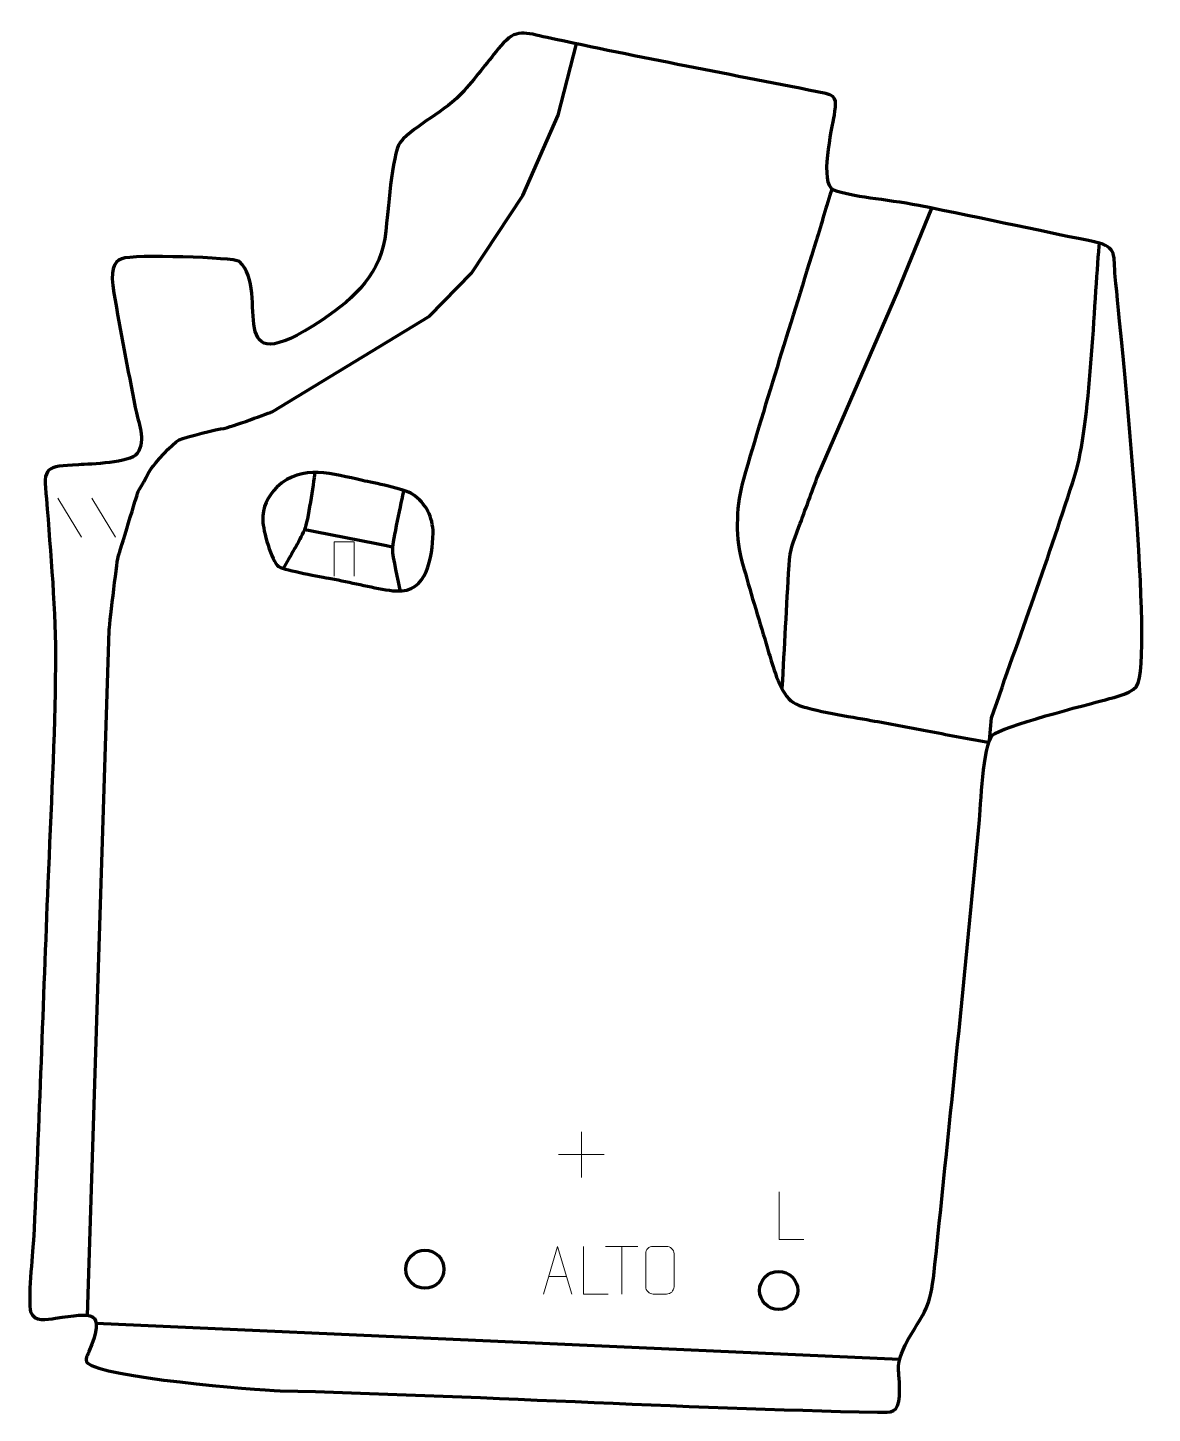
# Model space of a CAD drawing. Header units: millimetres. Extents: x -485 to 104, y 105 to 831.
import ezdxf

# ---------------------------------------------------------------- set-up
doc = ezdxf.new("R2010")
doc.units = ezdxf.units.MM
doc.header["$MEASUREMENT"] = 0
doc.layers.add('layer 2', color=7, linetype='Continuous')
doc.layers.add('layer 3', color=7, linetype='Continuous')

msp = doc.modelspace()

# ---------------------------------------------------------------- linework, layer by layer
at = {"layer": 'layer 2', "color": 142, "lineweight": 200}
for centre in [(-276.9704, 180.9311), (-91.762, 169.8186)]:
    msp.add_ellipse(centre, major_axis=(0, 10), ratio=1, dxfattribs=at)
at = {"layer": 'layer 2', "color": 142, "lineweight": 158}
for points, knots in [([(-453.5536, 156.7626), (-453.5536, 156.7626), (-442.3358, 515.6291), (-442.3358, 515.6291), (-442.3358, 515.6291), (-442.3358, 515.6291), (-438.3671, 551.3478), (-437.5733, 553.9937), (-437.5733, 553.9937), (-436.7795, 556.6396), (-427.2545, 587.8604), (-427.2545, 587.8604), (-427.2545, 587.8604), (-427.2545, 587.8604), (-421.4336, 598.7085), (-420.1107, 600.5605), (-420.1107, 600.5605), (-418.7878, 602.4125), (-408.9981, 613.7896), (-405.5586, 615.3771), (-405.5586, 615.3771), (-402.1191, 616.9646), (-385.1857, 621.1981), (-382.2753, 621.4626), (-382.2753, 621.4626), (-379.3649, 621.7271), (-356.8752, 630.1938), (-356.8752, 630.1938), (-356.8752, 630.1938), (-356.8752, 630.1938), (-274.5897, 680.2001), (-274.5897, 680.2001), (-274.5897, 680.2001), (-274.5897, 680.2001), (-252.6293, 702.6897), (-252.6293, 702.6897), (-252.6293, 702.6897), (-252.6293, 702.6897), (-225.6418, 743.4356), (-225.6418, 743.4356), (-225.6418, 743.4356), (-225.6418, 743.4356), (-207.1209, 785.5044), (-207.1209, 785.5044), (-207.1209, 785.5044), (-207.1209, 785.5044), (-197.527, 822.8735), (-197.527, 822.8735)], [0, 0, 0, 0, 0.07692308, 0.07692308, 0.07692308, 0.07692308, 0.15384615, 0.15384615, 0.15384615, 0.15384615, 0.23076923, 0.23076923, 0.23076923, 0.23076923, 0.30769231, 0.30769231, 0.30769231, 0.30769231, 0.38461538, 0.38461538, 0.38461538, 0.38461538, 0.46153846, 0.46153846, 0.46153846, 0.46153846, 0.53846154, 0.53846154, 0.53846154, 0.53846154, 0.61538462, 0.61538462, 0.61538462, 0.61538462, 0.69230769, 0.69230769, 0.69230769, 0.69230769, 0.76923077, 0.76923077, 0.76923077, 0.76923077, 0.84615385, 0.84615385, 0.84615385, 0.84615385, 1, 1, 1, 1]), ([(-63.8738, 746.9562), (-66.6366, 737.8662), (-69.3994, 728.7763), (-72.1622, 719.6863), (-72.1622, 719.6863), (-84.8359, 678.0478), (-98.1111, 636.6032), (-110.2025, 594.7878), (-110.2025, 594.7878), (-113.8589, 582.1243), (-114.6472, 565.9911), (-111.297, 553.1483), (-111.297, 553.1483), (-107.7194, 539.4332), (-103.1132, 524.8075), (-99.0669, 511.1088), (-99.0669, 511.1088), (-98.0731, 507.7444), (-97.067, 504.3852), (-96.0512, 501.0275), (-96.0512, 501.0275), (-93.9051, 493.9704), (-89.9425, 480.134), (-82.7555, 477.0556), (-82.7555, 477.0556), (-73.6675, 473.1629), (-53.9696, 470.416), (-43.4731, 468.4876), (-43.4731, 468.4876), (-33.6654, 466.6461), (-23.8578, 464.8045), (-14.0501, 462.9629), (-14.0501, 462.9629), (-3.7521, 461.0292), (6.5459, 459.0956), (16.844, 457.1619), (16.844, 457.1619), (16.844, 457.1619), (18.3151, 456.8857), (18.3151, 456.8857)], [0, 0, 0, 0, 0.09090909, 0.09090909, 0.09090909, 0.09090909, 0.18181818, 0.18181818, 0.18181818, 0.18181818, 0.27272727, 0.27272727, 0.27272727, 0.27272727, 0.36363636, 0.36363636, 0.36363636, 0.36363636, 0.45454545, 0.45454545, 0.45454545, 0.45454545, 0.54545455, 0.54545455, 0.54545455, 0.54545455, 0.63636364, 0.63636364, 0.63636364, 0.63636364, 0.72727273, 0.72727273, 0.72727273, 0.72727273, 0.81818182, 0.81818182, 0.81818182, 0.81818182, 1, 1, 1, 1]), ([(-89.8453, 485.2688), (-88.6427, 506.6579), (-87.6252, 528.2112), (-86.2827, 549.569), (-86.2827, 549.569), (-85.6974, 558.8811), (-84.2749, 561.3692), (-81.1057, 569.8809), (-81.1057, 569.8809), (-77.7469, 578.9023), (-74.4469, 587.9529), (-71.1257, 596.9889), (-71.1257, 596.9889), (-71.1257, 596.9889), (-29.3214, 693.1651), (-29.3214, 693.1651), (-29.3214, 693.1651), (-29.3214, 693.1651), (-11.4928, 736.8008), (-11.4928, 736.8008)], [0, 0, 0, 0, 0.16666667, 0.16666667, 0.16666667, 0.16666667, 0.33333333, 0.33333333, 0.33333333, 0.33333333, 0.5, 0.5, 0.5, 0.5, 0.66666667, 0.66666667, 0.66666667, 0.66666667, 1, 1, 1, 1]), ([(18.6996, 457.9378), (18.6996, 457.9378), (19.6929, 469.7902), (19.6929, 469.7902), (19.6929, 469.7902), (34.1937, 512.0462), (50.0771, 554.7455), (63.4691, 597.2087), (63.4691, 597.2087), (71.4056, 622.3736), (73.4434, 687.8951), (76.0817, 716.9791), (76.0817, 716.9791), (76.0817, 716.9791), (76.218, 718.4811), (76.218, 718.4811)], [0, 0, 0, 0, 0.2, 0.2, 0.2, 0.2, 0.4, 0.4, 0.4, 0.4, 0.6, 0.6, 0.6, 0.6, 1, 1, 1, 1]), ([(-295.5667, 536.6415), (-305.5089, 538.1819), (-316.1385, 540.8687), (-326.1744, 542.7615), (-326.1744, 542.7615), (-331.3511, 543.7228), (-349.6033, 546.9314), (-353.5262, 549.0511), (-353.5262, 549.0511), (-357.4621, 551.8216), (-361.6878, 568.2456), (-361.8523, 572.988), (-361.8523, 572.988), (-362.1109, 580.4394), (-359.3864, 585.4191), (-354.407, 590.7212), (-354.407, 590.7212), (-340.965, 603.1823), (-325.2054, 597.5394), (-309.5644, 594.1112), (-309.5644, 594.1112), (-304.092, 592.9118), (-287.692, 589.8785), (-283.4723, 587.0102), (-283.4723, 587.0102), (-276.4041, 582.2055), (-272.7133, 574.9526), (-272.6651, 566.4632), (-272.6651, 566.4632), (-273.1125, 554.097), (-275.6615, 535.0435), (-291.9313, 536.2816), (-291.9313, 536.2816), (-291.9313, 536.2816), (-293.752, 536.4202), (-293.752, 536.4202), (-293.752, 536.4202), (-293.752, 536.4202), (-295.5667, 536.6415), (-295.5667, 536.6415)], [0, 0, 0, 0, 0.09090909, 0.09090909, 0.09090909, 0.09090909, 0.18181818, 0.18181818, 0.18181818, 0.18181818, 0.27272727, 0.27272727, 0.27272727, 0.27272727, 0.36363636, 0.36363636, 0.36363636, 0.36363636, 0.45454545, 0.45454545, 0.45454545, 0.45454545, 0.54545455, 0.54545455, 0.54545455, 0.54545455, 0.63636364, 0.63636364, 0.63636364, 0.63636364, 0.72727273, 0.72727273, 0.72727273, 0.72727273, 0.81818182, 0.81818182, 0.81818182, 0.81818182, 1, 1, 1, 1]), ([(-334.5191, 598.4034), (-335.5195, 592.1791), (-338.0437, 572.8784), (-340.0849, 568.32), (-340.0849, 568.32), (-342.9363, 561.9522), (-347.6046, 554.3639), (-351.0842, 548.0974)], [0, 0, 0, 0, 0.33333333, 0.33333333, 0.33333333, 0.33333333, 1, 1, 1, 1]), ([(-288.1374, 589.0246), (-289.253, 583.4261), (-294.0047, 562.1315), (-293.9961, 558.1004), (-293.9961, 558.1004), (-293.9879, 554.2979), (-290.8679, 540.8711), (-289.938, 536.2314)], [0, 0, 0, 0, 0.33333333, 0.33333333, 0.33333333, 0.33333333, 1, 1, 1, 1]), ([(-339.7464, 568.5255), (-325.494, 565.6854), (-311.2417, 562.8453), (-296.9893, 560.0051), (-296.9893, 560.0051), (-296.9893, 560.0051), (-294.0373, 559.4169), (-294.0373, 559.4169)], [0, 0, 0, 0, 0.33333333, 0.33333333, 0.33333333, 0.33333333, 1, 1, 1, 1])]:
    msp.add_open_spline(points, degree=3, knots=knots, dxfattribs=at)
at = {"layer": 'layer 2', "color": 250, "lineweight": 9}
for points in [[(-469.0834, 584.9111), (-469.0834, 584.9111), (-456.7191, 564.3668), (-456.7191, 564.3668)], [(-451.3535, 584.9111), (-451.3535, 584.9111), (-438.9892, 564.3668), (-438.9892, 564.3668)], [(-195.0167, 252.9673), (-195.0167, 252.9673), (-195.0167, 228.9894), (-195.0167, 228.9894)], [(-207.0056, 240.9783), (-207.0056, 240.9783), (-183.0277, 240.9783), (-183.0277, 240.9783)], [(-182.434, 192.8628), (-182.434, 192.8628), (-165.4468, 192.8628), (-165.4468, 192.8628)], [(-173.9402, 167.9328), (-173.9402, 167.9328), (-173.9402, 192.8863), (-173.9402, 192.8863)], [(-212.2137, 177.1822), (-212.2137, 177.1822), (-202.718, 177.1822), (-202.718, 177.1822)]]:
    msp.add_open_spline(points, degree=3, dxfattribs=at)
for points, knots in [([(-324.4435, 544.0653), (-324.4435, 544.0653), (-324.4435, 561.9642), (-324.4435, 561.9642), (-324.4435, 561.9642), (-324.4435, 561.9642), (-313.9379, 561.9642), (-313.9379, 561.9642), (-313.9379, 561.9642), (-313.9379, 561.9642), (-313.9379, 544.0653), (-313.9379, 544.0653)], [0, 0, 0, 0, 0.25, 0.25, 0.25, 0.25, 0.5, 0.5, 0.5, 0.5, 1, 1, 1, 1]), ([(-78.5986, 196.5078), (-78.5986, 196.5078), (-91.5477, 196.5078), (-91.5477, 196.5078), (-91.5477, 196.5078), (-91.5477, 196.5078), (-91.5477, 221.4614), (-91.5477, 221.4614)], [0, 0, 0, 0, 0.33333333, 0.33333333, 0.33333333, 0.33333333, 1, 1, 1, 1]), ([(-214.9363, 167.9328), (-214.9363, 167.9328), (-207.5653, 192.8863), (-207.5653, 192.8863), (-207.5653, 192.8863), (-207.5653, 192.8863), (-199.9954, 167.9328), (-199.9954, 167.9328)], [0, 0, 0, 0, 0.33333333, 0.33333333, 0.33333333, 0.33333333, 1, 1, 1, 1]), ([(-180.9913, 167.9327), (-180.9913, 167.9327), (-193.9404, 167.9327), (-193.9404, 167.9327), (-193.9404, 167.9327), (-193.9404, 167.9327), (-193.9404, 192.8863), (-193.9404, 192.8863)], [0, 0, 0, 0, 0.33333333, 0.33333333, 0.33333333, 0.33333333, 1, 1, 1, 1]), ([(-157.46, 192.886), (-155.1343, 192.886), (-152.8082, 192.886), (-150.4821, 192.886), (-150.4821, 192.886), (-148.5355, 192.9216), (-146.5441, 191.43), (-146.5174, 188.9924), (-146.5174, 188.9924), (-146.5178, 183.2455), (-146.5178, 177.4982), (-146.5174, 171.7505), (-146.5174, 171.7505), (-146.6572, 169.4271), (-148.3344, 167.9475), (-150.4821, 167.9367), (-150.4821, 167.9367), (-152.814, 167.9371), (-155.1459, 167.9371), (-157.4774, 167.9367), (-157.4774, 167.9367), (-159.4024, 167.8313), (-161.3745, 169.7158), (-161.3633, 171.7331), (-161.3633, 171.7331), (-161.363, 177.5032), (-161.363, 183.2729), (-161.3633, 189.0422), (-161.3633, 189.0422), (-161.3591, 191.1803), (-159.6124, 192.8995), (-157.46, 192.886)], [0, 0, 0, 0, 0.11111111, 0.11111111, 0.11111111, 0.11111111, 0.22222222, 0.22222222, 0.22222222, 0.22222222, 0.33333333, 0.33333333, 0.33333333, 0.33333333, 0.44444444, 0.44444444, 0.44444444, 0.44444444, 0.55555556, 0.55555556, 0.55555556, 0.55555556, 0.66666667, 0.66666667, 0.66666667, 0.66666667, 0.77777778, 0.77777778, 0.77777778, 0.77777778, 1, 1, 1, 1])]:
    msp.add_open_spline(points, degree=3, knots=knots, dxfattribs=at)
at = {"layer": 'layer 2', "color": 142, "lineweight": 158}
msp.add_open_spline([(-28.4113, 133.6015), (-28.4113, 133.6015), (-449.0573, 152.4763), (-449.0573, 152.4763)], degree=3, dxfattribs=at)
at = {"layer": 'layer 3', "color": 242, "lineweight": 158}
msp.add_open_spline([(-289.9898, 771.2514), (-281.1902, 781.2718), (-266.8176, 786.7747), (-256.4293, 798.3425), (-256.4293, 798.3425), (-249.4698, 806.1613), (-243.7851, 814.0323), (-237.1946, 821.857), (-237.1946, 821.857), (-229.1961, 831.3533), (-224.3873, 828.6629), (-213.0052, 826.1798), (-213.0052, 826.1798), (-164.4118, 815.6432), (-115.7538, 806.6524), (-67.0517, 796.8629), (-67.0517, 796.8629), (-60.3723, 795.1511), (-61.9179, 791.7777), (-62.5951, 785.4634), (-62.5951, 785.4634), (-63.7854, 778.6708), (-70.5004, 749.4426), (-62.8455, 746.3097), (-62.8455, 746.3097), (-53.4167, 742.4508), (-36.5219, 741.6992), (-18.289, 738.1414), (-18.289, 738.1414), (14.4871, 731.7457), (53.3617, 723.0803), (73.5452, 719.1976), (73.5452, 719.1976), (73.5452, 719.1976), (74.1118, 719.0886), (74.1118, 719.0886), (74.1118, 719.0886), (85.9723, 715.9676), (83.3808, 712.3842), (84.4862, 700.8304), (84.4862, 700.8304), (87.6316, 668.3199), (103.8588, 512.6274), (96.527, 488.1266), (96.527, 488.1266), (94.8737, 482.6018), (84.3187, 480.7734), (79.341, 479.3153), (79.341, 479.3153), (69.9902, 476.7338), (24.491, 465.3149), (20.2387, 460.6547), (20.2387, 460.6547), (15.1506, 455.0787), (14.1513, 423.8257), (13.2618, 414.359), (13.2618, 414.359), (6.0239, 337.3321), (-1.8949, 260.3653), (-9.8998, 183.4147), (-9.8998, 183.4147), (-12.1578, 161.7191), (-13.2836, 161.8995), (-24.1265, 143.9611), (-24.1265, 143.9611), (-32.1331, 127.7312), (-27.6885, 130.4231), (-28.5434, 114.6816), (-28.5434, 114.6816), (-29.0444, 105.4566), (-32.3045, 105.8593), (-39.9352, 106.0148), (-39.9352, 106.0148), (-143.1954, 108.1197), (-254.8523, 114.9401), (-352.6771, 117.2723), (-352.6771, 117.2723), (-365.9343, 117.5884), (-445.9432, 124.2822), (-453.798, 131.9097), (-453.798, 131.9097), (-455.3104, 133.3785), (-453.4787, 136.2526), (-452.8438, 137.8033), (-452.8438, 137.8033), (-443.7656, 159.9788), (-451.2618, 158.1104), (-470.2989, 155.2132), (-470.2989, 155.2132), (-474.9608, 154.5037), (-481.4043, 153.2717), (-483.4126, 158.5884), (-483.4126, 158.5884), (-484.9036, 164.3787), (-482.3997, 188.4269), (-481.8962, 196.0625), (-481.8962, 196.0625), (-478.8154, 258.2819), (-476.9111, 320.8211), (-474.3457, 383.1092), (-474.3457, 383.1092), (-472.7932, 420.7939), (-470.7243, 459.4354), (-470.3701, 497.0814), (-470.3701, 497.0814), (-470.1745, 525.3328), (-472.8774, 556.2228), (-475.1551, 584.5236), (-475.1551, 584.5236), (-476.9958, 601.9351), (-475.4482, 601.2892), (-458.3861, 602.3592), (-458.3861, 602.3592), (-451.7219, 602.7478), (-431.6038, 603.2803), (-427.5316, 608.2968), (-427.5316, 608.2968), (-422.7803, 615.3958), (-427.161, 624.8477), (-428.6335, 632.4462), (-428.6335, 632.4462), (-432.4578, 652.2042), (-436.4356, 672.4837), (-439.7958, 692.2979), (-439.7958, 692.2979), (-441.7785, 703.9897), (-440.1523, 708.615), (-435.6811, 710.3486), (-435.6811, 710.3486), (-429.5518, 712.7253), (-376.9821, 710.9242), (-374.0662, 708.9386), (-374.0662, 708.9386), (-356.9269, 692.7656), (-384.6765, 642.1714), (-330.6343, 678.3513), (-330.6343, 678.3513), (-313.2493, 690.0978), (-299.7855, 702.6765), (-297.4163, 724.7114), (-297.4163, 724.7114), (-296.4489, 733.7078), (-294.1551, 765.0483), (-289.9898, 771.2514)], degree=3, knots=[0, 0, 0, 0, 0.02702703, 0.02702703, 0.02702703, 0.02702703, 0.05405405, 0.05405405, 0.05405405, 0.05405405, 0.08108108, 0.08108108, 0.08108108, 0.08108108, 0.10810811, 0.10810811, 0.10810811, 0.10810811, 0.13513514, 0.13513514, 0.13513514, 0.13513514, 0.16216216, 0.16216216, 0.16216216, 0.16216216, 0.18918919, 0.18918919, 0.18918919, 0.18918919, 0.21621622, 0.21621622, 0.21621622, 0.21621622, 0.24324324, 0.24324324, 0.24324324, 0.24324324, 0.27027027, 0.27027027, 0.27027027, 0.27027027, 0.2972973, 0.2972973, 0.2972973, 0.2972973, 0.32432432, 0.32432432, 0.32432432, 0.32432432, 0.35135135, 0.35135135, 0.35135135, 0.35135135, 0.37837838, 0.37837838, 0.37837838, 0.37837838, 0.40540541, 0.40540541, 0.40540541, 0.40540541, 0.43243243, 0.43243243, 0.43243243, 0.43243243, 0.45945946, 0.45945946, 0.45945946, 0.45945946, 0.48648649, 0.48648649, 0.48648649, 0.48648649, 0.51351351, 0.51351351, 0.51351351, 0.51351351, 0.54054054, 0.54054054, 0.54054054, 0.54054054, 0.56756757, 0.56756757, 0.56756757, 0.56756757, 0.59459459, 0.59459459, 0.59459459, 0.59459459, 0.62162162, 0.62162162, 0.62162162, 0.62162162, 0.64864865, 0.64864865, 0.64864865, 0.64864865, 0.67567568, 0.67567568, 0.67567568, 0.67567568, 0.7027027, 0.7027027, 0.7027027, 0.7027027, 0.72972973, 0.72972973, 0.72972973, 0.72972973, 0.75675676, 0.75675676, 0.75675676, 0.75675676, 0.78378378, 0.78378378, 0.78378378, 0.78378378, 0.81081081, 0.81081081, 0.81081081, 0.81081081, 0.83783784, 0.83783784, 0.83783784, 0.83783784, 0.86486486, 0.86486486, 0.86486486, 0.86486486, 0.89189189, 0.89189189, 0.89189189, 0.89189189, 0.91891892, 0.91891892, 0.91891892, 0.91891892, 0.94594595, 0.94594595, 0.94594595, 0.94594595, 1, 1, 1, 1], dxfattribs=at)

doc.saveas('drawing.dxf')
